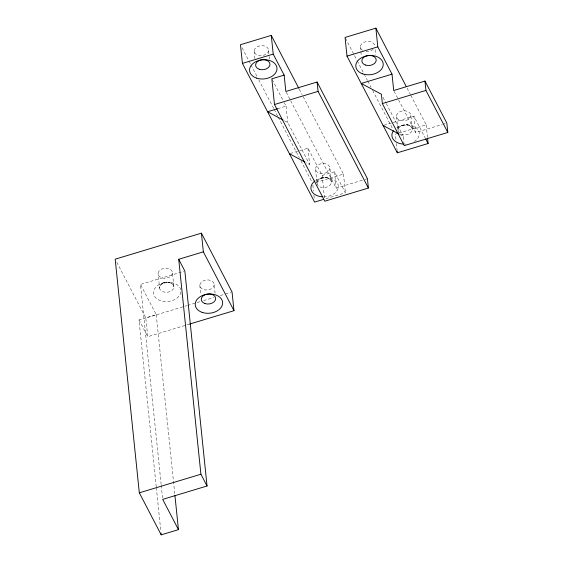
<?xml version="1.0" encoding="UTF-8"?>
<svg xmlns="http://www.w3.org/2000/svg" width="563" height="563" viewBox="0 0 563 563"><rect width="100%" height="100%" fill="white"/><g stroke="black" fill="none" stroke-linecap="round" stroke-linejoin="round"><path stroke-width="0.42" stroke-dasharray="2.81 2.11" d="M277.65 108.687L286.053 106.147L283.682 101.593M290.29 153.502L307.933 148.182L322.156 175.501L324.541 198.655M383.938 125.232L392.341 122.699M393.178 122.445L413.896 116.189L425.354 138.202M397.886 133.361L395.395 134.121L396.007 140.067M398.724 133.114L426.191 124.824L410.765 95.196M398.569 99.855L415.585 132.544L441.913 124.599M442.736 124.353L445.206 123.607M322.156 175.501L334.471 171.778L345.415 192.799L325.435 198.823M316.012 182.398L343.479 174.108L302.514 95.4M290.705 100.819L336.16 188.133L364.134 179.696M364.958 179.442L367.421 178.696M161.159 484.525L140.49 284.435L184.002 271.296M156.24 486.791L138.998 319.904L156.247 314.696L140.49 284.435M189.611 324.077L147.752 336.716L145.817 318.025L186.839 305.639M187.676 305.385L200.238 301.599M203.588 300.586L213.63 297.553M220.33 295.533L224.517 294.266M225.355 294.013L231.21 292.246M399.392 134.191L403.27 136.267L404.058 143.91M284.639 120.848L287.742 122.502L309.622 164.537L306.518 162.876M407.112 88.18L410.364 94.415M394.114 91.297L398.161 99.081M383.009 97.35L385.845 102.797M386.253 103.578L403.27 136.267M345.471 38.228L356.836 60.058M357.245 60.832L363.733 73.31M364.141 74.091L367.386 80.326M367.794 81.107L371.038 87.342M372.664 90.46L392.96 129.441M299.263 89.172L302.106 94.626M286.243 92.248L290.304 100.038M272.225 79.587L283.288 100.833M242.104 47.82L248.593 60.283M249.001 61.064L250.619 64.182M251.028 64.963L257.108 76.645M258.734 79.763L273.745 108.596M274.146 109.377L277.798 116.386M278.206 117.167L299.298 157.689M300.923 160.807L311.874 181.842M116.801 262.274L145.817 318.025M138.998 319.904L147.752 336.716M410.87 115.528A7.206 5.025 -5.9 0 1 399.969 120.32A7.206 5.025 -5.9 0 1 400.202 111.58A7.206 5.025 -5.9 0 1 410.87 115.528L412.32 129.399A7.206 5.025 -5.9 0 1 401.595 134.402A7.206 5.025 -5.9 0 1 401.468 125.683A7.206 5.025 -5.9 0 1 412.32 129.399C412.179 126.492 409.041 124.965 406.465 124.803L407.978 124.895L401.708 125.479L403.08 125.106C400.539 125.718 397.647 127.78 397.971 130.707L396.493 116.091M375.127 49.643L375.669 54.843M329.883 168.246A7.206 5.025 -5.9 0 1 318.982 173.045A7.206 5.025 -5.9 0 1 319.221 164.297A7.206 5.025 -5.9 0 1 329.883 168.246L331.333 182.116A7.206 5.025 -5.9 0 1 320.607 187.127A7.206 5.025 -5.9 0 1 320.488 178.401A7.206 5.025 -5.9 0 1 331.333 182.116C331.192 179.217 328.06 177.683 325.477 177.521L326.99 177.612L320.72 178.204L322.099 177.824C319.552 178.436 316.666 180.505 316.99 183.425L315.505 168.816M268.53 50.388A7.206 5.025 -5.9 0 1 257.629 55.188A7.206 5.025 -5.9 0 1 257.868 46.447A7.206 5.025 -5.9 0 1 268.53 50.388L269.072 55.596M269.163 56.462L269.438 59.059M214.193 284.681A7.206 5.025 -5.9 0 1 203.292 289.473A7.206 5.025 -5.9 0 1 203.532 280.733A7.206 5.025 -5.9 0 1 214.193 284.681L215.101 293.351M172.461 272.956A7.206 5.025 -5.9 0 1 161.56 277.756A7.206 5.025 -5.9 0 1 161.792 269.015A7.206 5.025 -5.9 0 1 172.461 272.956L173.911 286.834A7.206 5.025 -5.9 0 1 163.186 291.838A7.206 5.025 -5.9 0 1 163.066 283.112A7.206 5.025 -5.9 0 1 173.911 286.834C173.77 283.928 170.638 282.394 168.055 282.239L169.569 282.33L162.024 283.295L164.67 282.535C162.13 283.154 159.238 285.216 159.561 288.143L158.083 273.527M426.191 124.824L427.507 137.562M413.896 116.189L415.585 132.544M396.359 143.466L397.056 150.258M343.479 174.108L345.415 192.799M334.471 171.778L336.16 188.133M312.859 185.1L313.471 191.047M313.915 195.298L314.267 198.697M307.933 148.182L309.622 164.537M286.053 106.147L287.742 122.502M156.247 314.696L174.84 494.694M161.25 485.405L162.601 498.508M156.331 487.664L160.842 531.352M360.39 46.743L361.347 56.201M254.152 50.959L254.94 58.693M199.816 285.244L200.78 294.702M180.885 291.986A13.765 9.599 -5.9 0 1 160.096 300.543A13.765 9.599 -5.9 0 1 159.871 284.181A13.765 9.599 -5.9 0 1 180.857 290.255M362.558 50.332A7.206 5.025 -5.9 0 1 365.176 41.831A7.206 5.025 -5.9 0 1 374.719 46.673M373.192 49.312A7.206 5.025 -5.9 0 1 366.056 51.465M396.852 127.548A13.765 9.599 -5.9 0 1 416.184 127.801A13.765 9.599 -5.9 0 1 414.368 141.454M405.747 144.114A13.765 9.599 -5.9 0 1 404.508 144.149M315.871 180.273A13.765 9.599 -5.9 0 1 337.716 183.637A13.765 9.599 -5.9 0 1 323.521 196.874"/><path stroke-width="0.84" d="M298.862 88.391L271.275 35.406L240.478 44.702L242.414 63.394L314.611 202.096L323.767 199.33M242.414 63.394L273.21 54.097L271.275 35.406M406.303 86.618L375.866 28.15L345.07 37.447L346.998 56.138L397.323 152.805L428.119 143.516L427.591 138.414M284.146 75.111L271.83 78.827L274.484 104.528L324.809 201.202L368.385 188.042L367.421 178.696L317.096 82.029L285.835 91.466L284.146 75.111L273.21 54.097M346.998 56.138L377.794 46.842L375.866 28.15M274.484 104.528L318.067 91.375L317.096 82.029M277.65 108.687L267.573 111.727L283.083 120.018M392.017 74.161L361.221 83.458L381.39 94.232L382.354 103.578L404.234 145.613L447.817 132.453L446.846 123.107L424.966 81.079L393.706 90.516L392.017 74.161L377.794 46.842M382.354 103.578L425.931 90.425L424.966 81.079M189.611 324.077L233.983 310.685L232.047 291.993L201.42 233.152L115.183 259.177L139.321 492.822L161.201 534.85L178.45 529.642L174.931 495.567M178.45 529.642L162.693 499.381L207.043 485.996L200.914 474.229L178.71 259.276L203.349 251.844L201.42 233.152M139.321 492.822L200.914 474.229M383.1 125.486L398.611 133.776M289.452 153.755L304.963 162.045M425.931 90.425L447.817 132.453M425.748 138.962L428.119 143.516M318.067 91.375L368.385 188.042M203.349 251.844L233.983 310.685M178.71 259.276L184.84 271.049L207.043 485.996M397.147 151.109L397.323 152.805M161.018 533.105L161.201 534.85M403.242 144.107A13.765 9.599 -5.9 0 1 393.354 130.813M322.261 196.825A13.765 9.599 -5.9 0 1 311.557 190.857A13.765 9.599 -5.9 0 1 314.823 180.997M204.918 303.556A7.206 5.025 -5.9 0 0 215.643 298.552A7.206 5.025 -5.9 0 0 204.798 294.829A7.206 5.025 -5.9 0 0 204.918 303.556M202.187 312.388A13.765 9.599 -5.9 0 0 222.666 302.831A13.765 9.599 -5.9 0 0 201.962 295.737A13.765 9.599 -5.9 0 0 202.187 312.388M365.493 65.055A7.206 5.025 -5.9 0 0 376.218 60.051A7.206 5.025 -5.9 0 0 365.373 56.328A7.206 5.025 -5.9 0 0 365.493 65.055M362.762 73.887A13.765 9.599 -5.9 0 0 383.234 64.33A13.765 9.599 -5.9 0 0 362.53 57.229A13.765 9.599 -5.9 0 0 362.762 73.887M259.254 69.27A7.206 5.025 -5.9 0 0 269.98 64.266A7.206 5.025 -5.9 0 0 259.135 60.544A7.206 5.025 -5.9 0 0 259.254 69.27M256.524 78.102A13.765 9.599 -5.9 0 0 276.996 68.545A13.765 9.599 -5.9 0 0 256.292 61.444A13.765 9.599 -5.9 0 0 256.524 78.102"/></g></svg>
